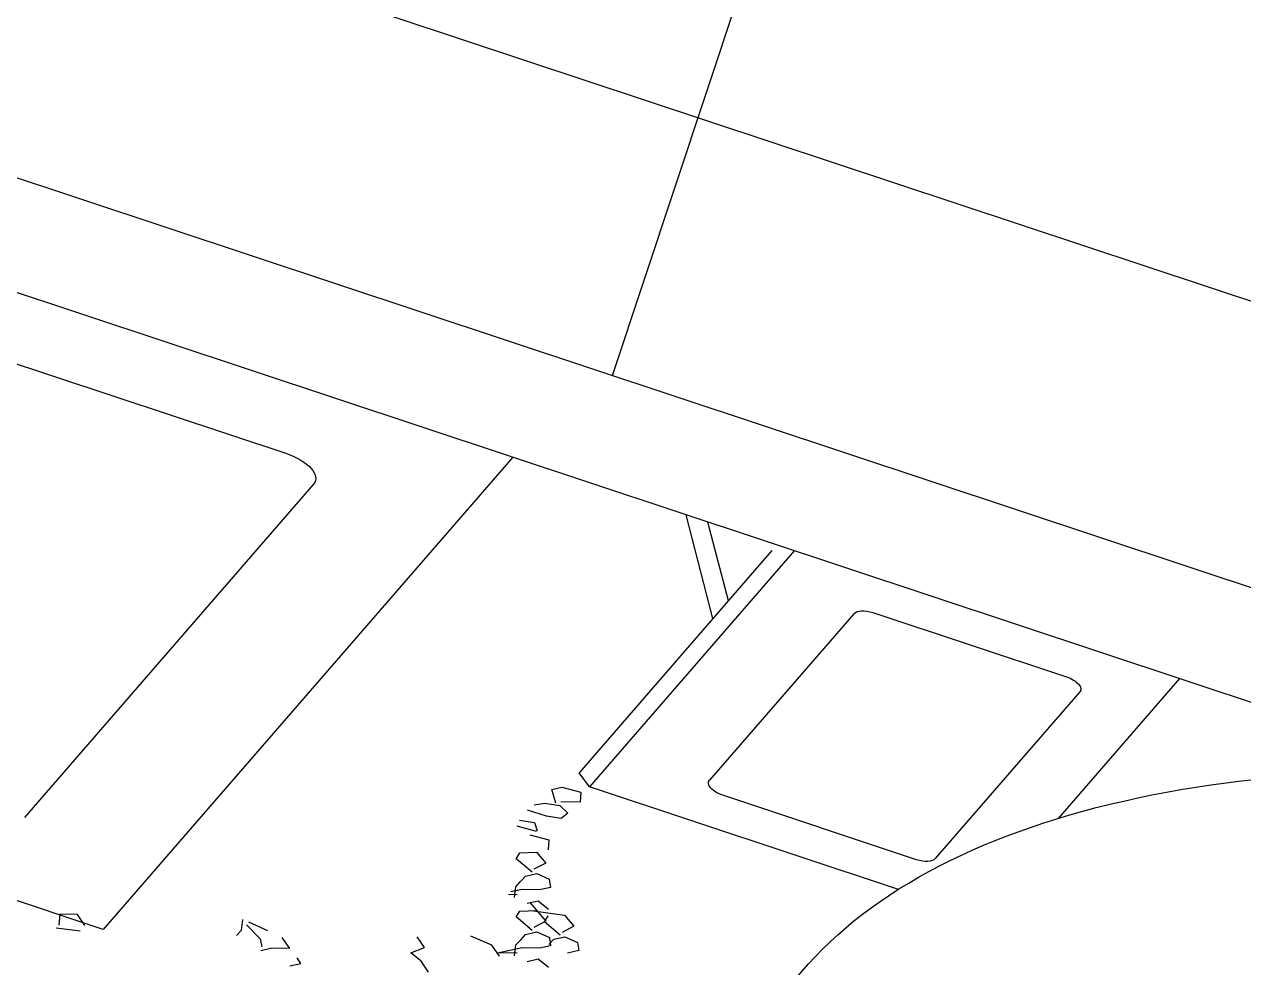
# Model space of a CAD drawing. Header units: millimetres. Extents: x -36495272392165 to 352544598049420, y -228287860276617 to 83349.
# Drawn here: x 318686306088406 to 322449411852828, y -114752288648610 to -111841290446106 of the extents above; entities that cross this region are included whole.
import ezdxf

# ---------------------------------------------------------------- set-up
doc = ezdxf.new("R2010")
doc.units = ezdxf.units.MM
doc.header["$MEASUREMENT"] = 0

# ---------------------------------------------------------------- blocks, each defined once
blk = doc.blocks.new('working_place (2)')
for p, q in [((19417.97, 993.71), (19418.38, 997.61)), ((19418.11, 998.82), (19422.27, 997.19)), ((19422.81, 994.78), (19420.92, 991.83)), ((19426.06, 994), (19282.42, 994)), ((19420.92, 991.83), (19417.97, 993.71)), ((19468.55, 781.67), (19426.06, 994)), ((19459.45, 985.06), (19461.19, 982.91)), ((19455.48, 981), (19453.73, 983.15)), ((19461.19, 982.91), (19460.25, 981.43)), ((19448.83, 980.64), (19449.36, 978.22)), ((19452.99, 979.02), (19453.67, 981.7)), ((19458.43, 979.11), (19455.48, 981)), ((19449.36, 978.22), (19448.95, 974.33)), ((19449.89, 975.8), (19452.99, 979.02)), ((19456.54, 976.16), (19458.43, 979.11)), ((19453.79, 975.39), (19450.16, 974.59)), ((19483.12, 971.16), (19481.23, 968.21)), ((19481.23, 968.21), (19479.08, 966.47)), ((19479.08, 966.47), (19481.09, 963.1)), ((19436.6, 814.11), (19406.6, 964.02)), ((19481.09, 963.1), (19479.2, 960.15)), ((19494.1, 957.36), (19492.21, 954.41)), ((19496.92, 954.28), (19493.53, 956.46)), ((19497.45, 951.86), (19493.62, 956.6)), ((19499.07, 956.02), (19500.81, 953.87)), ((19492.21, 954.41), (19488.2, 953.69)), ((19496.65, 955.49), (19496.24, 951.6)), ((19500.81, 953.87), (19502.97, 955.61)), ((19496.24, 951.6), (19496.78, 949.18)), ((19500.4, 949.98), (19497.45, 951.86)), ((19502.14, 947.82), (19500.4, 949.98)), ((19496.78, 949.18), (19497.31, 946.76)), ((19501.47, 945.14), (19502.14, 947.82)), ((19501.78, 947.61), (19502.31, 945.19)), ((19507.14, 946.25), (19505.4, 948.41)), ((19497.31, 946.76), (19499.05, 944.61)), ((19499.05, 944.61), (19501.47, 945.14)), ((19502.31, 945.19), (19504.05, 943.04)), ((19506.47, 943.57), (19507.14, 946.25)), ((19498.17, 944.65), (19494.76, 941.77)), ((19499.96, 939.87), (19498.31, 943.42)), ((19503.17, 943.08), (19499.76, 940.2)), ((19504.05, 943.04), (19506.47, 943.57)), ((19494.76, 941.77), (19495.04, 939.31)), ((19504.96, 938.3), (19503.31, 941.85)), ((19495.04, 939.31), (19497.78, 937.13)), ((19496.23, 935.18), (19499.96, 939.87)), ((19499.76, 940.2), (19500.04, 937.74)), ((19496.93, 937.74), (19502.78, 935.56)), ((19502.78, 935.56), (19504.96, 938.3)), ((19493.67, 933.94), (19492.19, 934.88)), ((19493.4, 935.15), (19492.99, 931.25)), ((19495.82, 935.68), (19497.56, 933.53)), ((19497.56, 933.53), (19499.72, 935.27)), ((19494.2, 931.52), (19492.46, 933.67)), ((19492.99, 931.25), (19493.52, 928.84)), ((19497.15, 929.63), (19494.2, 931.52)), ((19493.52, 928.84), (19494.05, 926.42)), ((19498.89, 927.48), (19497.15, 929.63)), ((19494.05, 926.42), (19495.79, 924.26)), ((19498.21, 924.8), (19498.89, 927.48)), ((19494.92, 924.31), (19491.51, 921.43)), ((19495.79, 924.26), (19498.21, 924.8)), ((19491.51, 921.43), (19491.78, 918.97)), ((19496.71, 919.53), (19495.06, 923.08)), ((19494.53, 916.79), (19496.71, 919.53)), ((19491.78, 918.97), (19494.53, 916.79)), ((19495.95, 911.09), (19496.39, 914.56)), ((19492.47, 911.53), (19495.95, 911.09)), ((19489.81, 909.91), (19493.29, 909.47)), ((19492.54, 906.64), (19493.48, 909.25)), ((19489.94, 907.58), (19492.54, 906.64)), ((19494.21, 903.1), (19490.71, 903.18)), ((19496.82, 902.16), (19494.21, 903.1)), ((19497.63, 899.51), (19496.82, 902.16)), ((19491.52, 900.53), (19493.23, 898.74)), ((19493.23, 898.74), (19495.84, 897.8)), ((19495.84, 897.8), (19497.63, 899.51)), ((19495.07, 897.39), (19493.64, 893.15)), ((19499.08, 894.23), (19495.82, 896.41)), ((19498.63, 890.75), (19499.08, 894.23)), ((19493.64, 893.15), (19495.16, 891.2)), ((19495.16, 891.2), (19498.63, 890.75)), ((19499.79, 887.84), (19497.3, 884.11)), ((19557.41, 887.84), (19499.79, 887.84)), ((19521.04, 781.67), (19499.79, 887.84)), ((19517.29, 784.18), (19497.3, 884.11)), ((19558.82, 875.36), (19522.67, 875.36)), ((19576.88, 797.89), (19561.88, 872.85)), ((19534.61, 796.67), (19519.61, 871.62)), ((19592.86, 781.67), (19580.27, 844.58)), ((19511.17, 814.8), (19500.86, 781.67)), ((19430.48, 806.64), (19358.17, 806.64)), ((19512.77, 806.79), (19504.95, 781.67)), ((19537.67, 794.16), (19573.82, 794.16)), ((20040.72, 781.67), (18576.39, 781.67)), ((20040.72, 741.67), (18570.37, 741.67)), ((19480.72, 241.67), (19480.72, 741.67)), ((20000.72, 641.67), (18960.72, 641.67))]:
    blk.add_line(p, q)
for centre, radius, start, end in [((19765.59, 970.17), 223.87, 180.0881, 237.3517), ((19522.67, 872.24), 3.12, 90, 191.3154), ((19558.82, 872.24), 3.12, 11.3154, 90), ((19430.48, 812.88), 6.24, 270, 11.3154), ((19537.67, 797.28), 3.12, 191.3154, 270), ((19573.82, 797.28), 3.12, 270, 11.3154)]:
    blk.add_arc(centre, radius, start, end)

msp = doc.modelspace()

# ---------------------------------------------------------------- block references
at = {"color": 7, "xscale": -17440635077.23526, "yscale": 8388791957.977852, "zscale": 17440635077.23526, "rotation": 161.6396296788874}
msp.add_blockref('working_place (2)', (-18538461.3, -8837506.7), dxfattribs=at)

doc.saveas('drawing.dxf')
